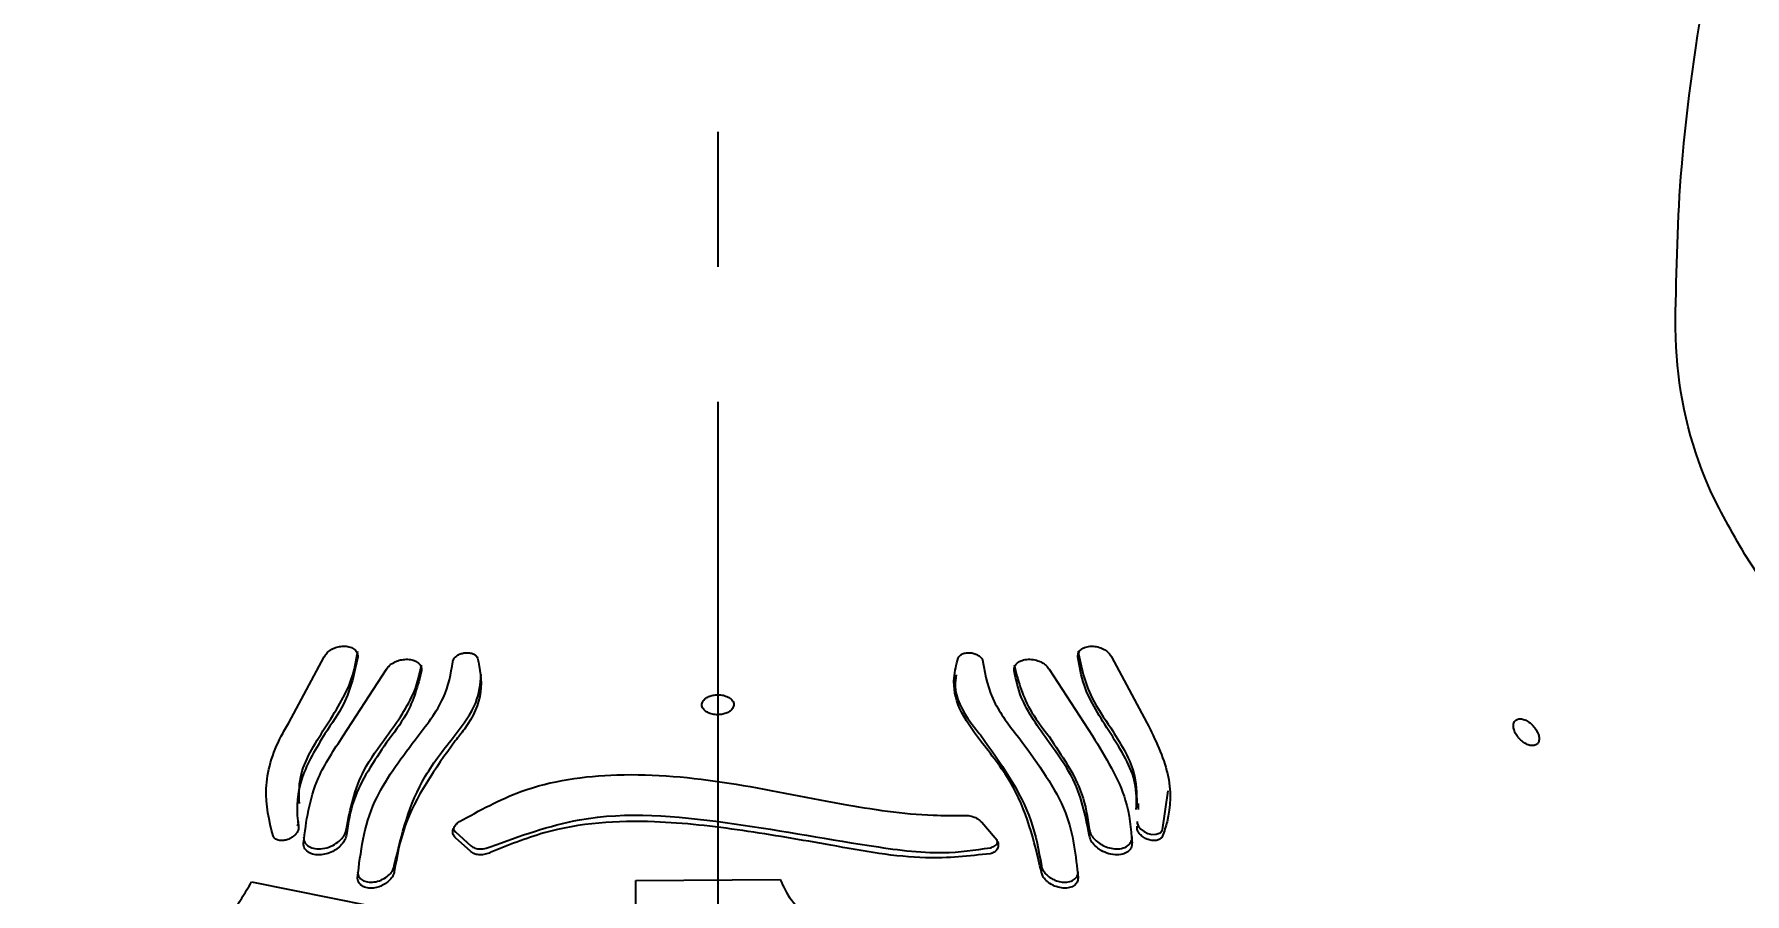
# Model space of a CAD drawing. Header units: millimetres. Extents: x 8 to 832, y 8 to 586.
# Drawn here: x 507.42 to 539.58, y 337.25 to 353.42 of the extents above; entities that cross this region are included whole.
import ezdxf

# ---------------------------------------------------------------- set-up
doc = ezdxf.new("R2010")
doc.units = ezdxf.units.MM
doc.linetypes.add('CENTERX2', pattern=[20.32, 12.7, -2.54, 2.54, -2.54])
doc.layers.add('CENTERLINE', color=4, linetype='CENTERX2')
doc.layers.add('DIMENSIONS', color=2, linetype='Continuous')
doc.layers.add('OUTLINE', color=7, linetype='Continuous', lineweight=25)
doc.styles.add('SLDTEXTSTYLE0', font='TXT', dxfattribs={"width": 0.75})
doc.dimstyles.new('SLDDIMSTYLE0', dxfattribs={"dimtxt": 3.5, "dimasz": 2, "dimexe": 0, "dimexo": 0.0625, "dimgap": 0.875, "dimtad": 1, "dimrnd": 1e-09, "dimzin": 12, "dimdsep": 46, "dimtxsty": 'SLDTEXTSTYLE0', "dimsah": 1, "dimcen": 0.09, "dimadec": 0, "dimazin": 3, "dimtfac": 1, "dimtofl": 0, "dimtmove": 0, "dimatfit": 3, "dimfxl": 0, "dimfrac": 2, "dimtolj": 1, "dimtzin": 12, "dimarcsym": 0})

# ---------------------------------------------------------------- blocks, each defined once
blk = doc.blocks.new('_D_10')
at = {"layer": 'DIMENSIONS'}
for p, q in [((719.015, 408.812), (762.866, 408.812)), ((760.866, 408.812), (760.866, 323.112)), ((727.292, 323.112), (762.866, 323.112))]:
    blk.add_line(p, q, dxfattribs=at)
for points in [[(760.866, 408.812), (760.366, 406.812), (761.366, 406.812)], [(760.866, 323.112), (761.366, 325.112), (760.366, 325.112)]]:
    blk.add_solid(points, dxfattribs=at)
at = {"layer": 'DIMENSIONS', "char_height": 3.5, "attachment_point": 1, "rotation": 90, "style": 'SLDTEXTSTYLE0'}
for s, insert in [('85,7', (756.355, 367.689)), ('Invert', (756.355, 353.894))]:
    blk.add_mtext(s, dxfattribs=dict(at, insert=insert))

msp = doc.modelspace()

# ---------------------------------------------------------------- linework, layer by layer
at = {"layer": 'CENTERLINE'}
msp.add_line((520.272, 468.427), (520.272, 113.667), dxfattribs=at)
at = {"layer": 'OUTLINE'}
for p, q in [((512.206, 340.473), (512.873, 341.711)), ((513.23, 340.226), (514.047, 341.478)), ((526.498, 341.478), (527.314, 340.226)), ((527.671, 341.711), (528.338, 340.473)), ((512.365, 338.952), (512.365, 338.837)), ((528.179, 338.839), (528.179, 338.95)), ((528.632, 338.456), (528.739, 339.191)), ((525.232, 338.599), (525.485, 338.309)), ((528.152, 338.616), (528.152, 338.562)), ((513.29, 338.477), (513.29, 338.364)), ((515.342, 338.418), (515.631, 338.157)), ((515.631, 338.047), (515.342, 338.307)), ((527.254, 338.477), (527.254, 338.364)), ((511.509, 337.477), (513.742, 337.025)), ((518.733, 337.502), (521.446, 337.523))]:
    msp.add_line(p, q, dxfattribs=at)
at = {"layer": 'OUTLINE', "flags": 128}
for points in [[(554.317, 321.095), (540.981, 341.491), (539.576, 343.639)], [(528.154, 338.616), (528.156, 338.582), (528.182, 338.523), (528.226, 338.469), (528.284, 338.425), (528.354, 338.391), (528.433, 338.372), (528.514, 338.373), (528.585, 338.4), (528.627, 338.445), (528.632, 338.456), (528.632, 338.456)]]:
    msp.add_lwpolyline(points, dxfattribs=at)
at = {"layer": 'OUTLINE'}
for points, knots in [([(538.272, 348.017), (538.292, 348.988), (538.336, 351.165), (538.675, 353.317), (538.862, 354.509)], [0, 0, 0, 0, 0.445876, 1, 1, 1, 1]), ([(539.576, 343.639), (539.334, 344.058), (538.643, 345.253), (538.296, 346.801), (538.275, 347.856), (538.272, 348.017)], [0, 0, 0, 0, 0.3138184, 0.8955079, 1, 1, 1, 1]), ([(512.873, 341.711), (512.888, 341.735), (512.916, 341.783), (512.993, 341.845), (513.087, 341.889), (513.189, 341.913), (513.294, 341.913), (513.39, 341.888), (513.465, 341.838), (513.504, 341.774), (513.504, 341.728), (513.504, 341.71)], [0, 0, 0, 0, 0.105839, 0.211765, 0.316173, 0.422611, 0.534761, 0.654818, 0.782711, 0.915065, 1, 1, 1, 1]), ([(512.887, 340.376), (513.083, 340.682), (513.4, 341.176), (513.475, 341.642), (513.504, 341.82)], [0, 0, 0, 0, 0.619365, 1, 1, 1, 1]), ([(527.041, 341.71), (527.042, 341.737), (527.045, 341.79), (527.099, 341.855), (527.184, 341.9), (527.295, 341.917), (527.414, 341.903), (527.523, 341.862), (527.608, 341.802), (527.653, 341.748), (527.668, 341.717), (527.671, 341.711)], [0, 0, 0, 0, 0.1256493, 0.2510579, 0.3824047, 0.5143065, 0.6400555, 0.7565155, 0.8650475, 0.9697311, 1, 1, 1, 1]), ([(527.041, 341.82), (527.1, 341.526), (527.196, 341.053), (527.531, 340.563), (527.658, 340.376)], [0, 0, 0, 0, 0.620378, 1, 1, 1, 1]), ([(513.504, 341.71), (513.444, 341.417), (513.349, 340.943), (513.014, 340.452), (512.887, 340.264)], [0, 0, 0, 0, 0.619586, 1, 1, 1, 1]), ([(514.047, 341.478), (514.063, 341.502), (514.096, 341.551), (514.182, 341.61), (514.283, 341.65), (514.391, 341.668), (514.498, 341.663), (514.595, 341.633), (514.669, 341.578), (514.705, 341.513), (514.703, 341.466), (514.702, 341.448)], [0, 0, 0, 0, 0.107624, 0.215388, 0.320504, 0.426202, 0.536826, 0.655495, 0.783145, 0.917127, 1, 1, 1, 1]), ([(514.047, 340.21), (514.249, 340.494), (514.576, 340.955), (514.667, 341.392), (514.702, 341.559)], [0, 0, 0, 0, 0.616952, 1, 1, 1, 1]), ([(514.584, 340.15), (514.788, 340.415), (515.175, 340.918), (515.253, 341.393), (515.29, 341.618)], [0, 0, 0, 0, 0.526251, 1, 1, 1, 1]), ([(515.29, 341.618), (515.294, 341.636), (515.302, 341.671), (515.347, 341.721), (515.41, 341.76), (515.482, 341.784), (515.556, 341.792), (515.628, 341.785), (515.692, 341.762), (515.736, 341.727), (515.749, 341.7), (515.755, 341.689)], [0, 0, 0, 0, 0.12139, 0.243131, 0.355662, 0.459974, 0.563627, 0.671985, 0.788316, 0.913626, 1, 1, 1, 1]), ([(515.755, 341.689), (515.799, 341.482), (515.887, 341.065), (515.644, 340.509), (515.395, 340.204), (515.336, 340.132)], [0, 0, 0, 0, 0.4310865, 0.8642319, 1, 1, 1, 1]), ([(525.209, 340.132), (525.062, 340.334), (524.768, 340.737), (524.676, 341.269), (524.757, 341.567), (524.79, 341.689)], [0, 0, 0, 0, 0.371121, 0.740743, 1, 1, 1, 1]), ([(524.79, 341.689), (524.8, 341.706), (524.819, 341.74), (524.883, 341.776), (524.962, 341.792), (525.047, 341.787), (525.123, 341.765), (525.185, 341.73), (525.23, 341.688), (525.25, 341.649), (525.254, 341.626), (525.255, 341.618)], [0, 0, 0, 0, 0.134317, 0.268751, 0.399044, 0.5199, 0.630682, 0.735016, 0.83866, 0.947677, 1, 1, 1, 1]), ([(525.255, 341.618), (525.301, 341.358), (525.387, 340.88), (525.782, 340.379), (525.961, 340.15)], [0, 0, 0, 0, 0.54513, 1, 1, 1, 1]), ([(525.843, 341.448), (525.843, 341.476), (525.843, 341.532), (525.899, 341.6), (525.988, 341.649), (526.105, 341.67), (526.229, 341.659), (526.342, 341.621), (526.431, 341.564), (526.478, 341.513), (526.495, 341.484), (526.498, 341.478)], [0, 0, 0, 0, 0.129558, 0.258899, 0.393417, 0.526086, 0.650115, 0.763932, 0.870754, 0.975634, 1, 1, 1, 1]), ([(525.843, 341.559), (525.911, 341.285), (526.022, 340.842), (526.366, 340.385), (526.498, 340.21)], [0, 0, 0, 0, 0.61801, 1, 1, 1, 1]), ([(527.658, 340.264), (527.462, 340.571), (527.145, 341.066), (527.07, 341.532), (527.041, 341.71)], [0, 0, 0, 0, 0.618562, 1, 1, 1, 1]), ([(514.702, 341.448), (514.634, 341.175), (514.523, 340.732), (514.179, 340.274), (514.047, 340.099)], [0, 0, 0, 0, 0.617186, 1, 1, 1, 1]), ([(515.336, 340.242), (515.488, 340.446), (515.779, 340.835), (515.808, 341.203), (515.822, 341.379)], [0, 0, 0, 0, 0.522298, 1, 1, 1, 1]), ([(524.751, 341.373), (524.741, 341.304), (524.698, 341.025), (524.903, 340.621), (525.149, 340.316), (525.209, 340.242)], [0, 0, 0, 0, 0.199389, 0.805945, 1, 1, 1, 1]), ([(526.498, 340.099), (526.296, 340.383), (525.969, 340.844), (525.878, 341.281), (525.843, 341.448)], [0, 0, 0, 0, 0.616115, 1, 1, 1, 1]), ([(520.272, 340.623), (520.304, 340.625), (520.366, 340.628), (520.45, 340.656), (520.518, 340.697), (520.564, 340.753), (520.579, 340.818), (520.555, 340.886), (520.492, 340.945), (520.401, 340.985), (520.3, 341.001), (520.203, 340.996), (520.116, 340.974), (520.044, 340.937), (519.991, 340.885), (519.967, 340.822), (519.979, 340.754), (520.032, 340.691), (520.116, 340.645), (520.203, 340.625), (520.255, 340.623), (520.272, 340.623)], [0, 0, 0, 0, 0.047198, 0.094324, 0.143362, 0.197023, 0.255699, 0.317744, 0.379416, 0.436646, 0.487883, 0.534898, 0.580942, 0.629012, 0.681237, 0.738518, 0.799883, 0.862126, 0.920974, 0.973878, 1, 1, 1, 1]), ([(535.365, 340.145), (535.391, 340.124), (535.443, 340.081), (535.526, 340.046), (535.602, 340.037), (535.663, 340.057), (535.703, 340.103), (535.715, 340.17), (535.701, 340.252), (535.66, 340.338), (535.598, 340.419), (535.521, 340.486), (535.439, 340.531), (535.36, 340.549), (535.293, 340.538), (535.246, 340.499), (535.224, 340.436), (535.229, 340.358), (535.262, 340.272), (535.311, 340.199), (535.35, 340.16), (535.365, 340.145)], [0, 0, 0, 0, 0.053682, 0.107367, 0.160969, 0.214504, 0.268054, 0.321694, 0.375441, 0.429252, 0.483059, 0.536811, 0.590497, 0.64413, 0.697731, 0.751328, 0.804948, 0.858616, 0.91235, 0.966144, 1, 1, 1, 1]), ([(511.912, 338.342), (511.841, 338.629), (511.697, 339.205), (511.923, 339.982), (512.158, 340.389), (512.206, 340.473)], [0, 0, 0, 0, 0.442189, 0.885316, 1, 1, 1, 1]), ([(512.887, 340.264), (512.72, 339.99), (512.388, 339.442), (512.342, 338.844), (512.386, 338.559), (512.391, 338.524)], [0, 0, 0, 0, 0.467928, 0.935689, 1, 1, 1, 1]), ([(512.407, 338.951), (512.401, 339.117), (512.386, 339.58), (512.691, 340.065), (512.887, 340.376)], [0, 0, 0, 0, 0.358358, 1, 1, 1, 1]), ([(512.485, 338.21), (512.537, 338.621), (512.622, 339.304), (513.057, 339.963), (513.23, 340.226)], [0, 0, 0, 0, 0.602005, 1, 1, 1, 1]), ([(513.29, 338.477), (513.364, 338.85), (513.483, 339.446), (513.893, 340.002), (514.047, 340.21)], [0, 0, 0, 0, 0.626288, 1, 1, 1, 1]), ([(514.191, 337.786), (514.327, 338.363), (514.531, 339.226), (515.135, 339.989), (515.336, 340.242)], [0, 0, 0, 0, 0.668169, 1, 1, 1, 1]), ([(525.209, 340.242), (525.586, 339.714), (526.15, 338.923), (526.303, 338.069), (526.354, 337.786)], [0, 0, 0, 0, 0.668196, 1, 1, 1, 1]), ([(526.498, 340.21), (526.741, 339.854), (527.13, 339.285), (527.221, 338.697), (527.254, 338.477)], [0, 0, 0, 0, 0.626258, 1, 1, 1, 1]), ([(527.314, 340.226), (527.563, 339.822), (527.976, 339.151), (528.036, 338.478), (528.06, 338.21)], [0, 0, 0, 0, 0.602027, 1, 1, 1, 1]), ([(527.658, 340.376), (527.833, 340.1), (528.138, 339.618), (528.144, 339.149), (528.147, 338.948)], [0, 0, 0, 0, 0.573526, 1, 1, 1, 1]), ([(528.138, 338.837), (528.143, 339.003), (528.159, 339.466), (527.854, 339.952), (527.658, 340.264)], [0, 0, 0, 0, 0.35751, 1, 1, 1, 1]), ([(528.338, 340.473), (528.494, 340.152), (528.806, 339.51), (528.784, 338.784), (528.663, 338.43), (528.632, 338.342)], [0, 0, 0, 0, 0.428675, 0.857129, 1, 1, 1, 1]), ([(514.047, 340.099), (513.804, 339.743), (513.415, 339.174), (513.324, 338.585), (513.29, 338.364)], [0, 0, 0, 0, 0.625957, 1, 1, 1, 1]), ([(513.5, 337.555), (513.558, 338.04), (513.667, 338.937), (514.295, 339.768), (514.584, 340.15)], [0, 0, 0, 0, 0.539181, 1, 1, 1, 1]), ([(515.336, 340.132), (514.959, 339.603), (514.395, 338.812), (514.242, 337.958), (514.191, 337.674)], [0, 0, 0, 0, 0.668165, 1, 1, 1, 1]), ([(526.354, 337.674), (526.217, 338.251), (526.013, 339.115), (525.409, 339.878), (525.209, 340.132)], [0, 0, 0, 0, 0.668135, 1, 1, 1, 1]), ([(525.961, 340.15), (526.293, 339.698), (526.909, 338.86), (527.002, 337.967), (527.045, 337.555)], [0, 0, 0, 0, 0.5394343, 1, 1, 1, 1]), ([(527.254, 338.364), (527.18, 338.738), (527.062, 339.334), (526.651, 339.891), (526.498, 340.099)], [0, 0, 0, 0, 0.625979, 1, 1, 1, 1]), ([(515.414, 338.612), (515.792, 338.821), (516.706, 339.326), (518.492, 339.572), (520.483, 339.378), (522.464, 338.952), (523.977, 338.721), (524.714, 338.729), (524.91, 338.73)], [0, 0, 0, 0, 0.131414, 0.317918, 0.535958, 0.75376, 0.93451, 1, 1, 1, 1]), ([(512.371, 338.538), (512.373, 338.541), (512.387, 338.563), (512.394, 338.59), (512.392, 338.612), (512.392, 338.616)], [0, 0, 0, 0, 0.1165228, 0.8214544, 1, 1, 1, 1]), ([(515.342, 338.307), (515.326, 338.327), (515.292, 338.366), (515.287, 338.443), (515.318, 338.521), (515.367, 338.578), (515.403, 338.604), (515.414, 338.612)], [0, 0, 0, 0, 0.2400087, 0.4806148, 0.7050539, 0.9110666, 1, 1, 1, 1]), ([(515.996, 338.139), (516.55, 338.341), (517.982, 338.861), (520.406, 338.639), (522.701, 338.213), (524.405, 337.974), (525.106, 338.077), (525.395, 338.12)], [0, 0, 0, 0, 0.179724, 0.46384, 0.744694, 0.894578, 1, 1, 1, 1]), ([(525.395, 338.009), (524.999, 337.965), (524.075, 337.861), (522.444, 338.163), (520.737, 338.458), (518.952, 338.669), (517.315, 338.567), (516.329, 338.165), (515.996, 338.029)], [0, 0, 0, 0, 0.141501, 0.329392, 0.501593, 0.67423, 0.889876, 1, 1, 1, 1]), ([(524.91, 338.73), (524.943, 338.729), (525.01, 338.727), (525.113, 338.691), (525.188, 338.645), (525.221, 338.61), (525.232, 338.599)], [0, 0, 0, 0, 0.290553, 0.581843, 0.854455, 1, 1, 1, 1]), ([(512.391, 338.524), (512.392, 338.506), (512.394, 338.47), (512.367, 338.409), (512.321, 338.354), (512.261, 338.308), (512.189, 338.273), (512.108, 338.254), (512.026, 338.255), (511.958, 338.28), (511.924, 338.315), (511.914, 338.338), (511.912, 338.342)], [0, 0, 0, 0, 0.098591, 0.197419, 0.291678, 0.385595, 0.4859, 0.597399, 0.721798, 0.855461, 0.975182, 1, 1, 1, 1]), ([(512.485, 338.324), (512.489, 338.291), (512.497, 338.225), (512.564, 338.152), (512.666, 338.104), (512.804, 338.093), (512.958, 338.126), (513.1, 338.197), (513.206, 338.289), (513.272, 338.387), (513.284, 338.447), (513.29, 338.477)], [0, 0, 0, 0, 0.1079811, 0.2156055, 0.3328995, 0.4600211, 0.5890547, 0.7092726, 0.815086, 0.9100352, 1, 1, 1, 1]), ([(513.29, 338.364), (513.284, 338.333), (513.271, 338.272), (513.206, 338.178), (513.115, 338.097), (513.003, 338.033), (512.876, 337.992), (512.742, 337.98), (512.616, 338.007), (512.521, 338.074), (512.486, 338.151), (512.485, 338.2), (512.485, 338.21)], [0, 0, 0, 0, 0.09387, 0.187881, 0.279533, 0.373744, 0.476171, 0.590195, 0.715246, 0.844951, 0.968599, 1, 1, 1, 1]), ([(515.304, 338.472), (515.305, 338.47), (515.309, 338.448), (515.326, 338.432), (515.342, 338.418)], [0, 0, 0, 0, 0.082056, 1, 1, 1, 1]), ([(525.485, 338.309), (525.501, 338.287), (525.534, 338.241), (525.548, 338.17), (525.534, 338.104), (525.488, 338.047), (525.434, 338.02), (525.4, 338.011), (525.395, 338.009)], [0, 0, 0, 0, 0.180066, 0.359879, 0.54654, 0.748703, 0.967204, 1, 1, 1, 1]), ([(527.254, 338.477), (527.261, 338.446), (527.273, 338.384), (527.338, 338.29), (527.43, 338.209), (527.542, 338.146), (527.669, 338.105), (527.803, 338.094), (527.929, 338.12), (528.023, 338.188), (528.058, 338.265), (528.06, 338.314), (528.06, 338.324)], [0, 0, 0, 0, 0.0940289, 0.1882002, 0.2799844, 0.3742468, 0.4766396, 0.5905249, 0.7153772, 0.844896, 0.9685162, 1, 1, 1, 1]), ([(528.06, 338.21), (528.056, 338.177), (528.048, 338.111), (527.981, 338.038), (527.879, 337.991), (527.741, 337.98), (527.587, 338.012), (527.445, 338.084), (527.338, 338.177), (527.272, 338.274), (527.26, 338.335), (527.254, 338.364)], [0, 0, 0, 0, 0.1078216, 0.2152846, 0.3324858, 0.459679, 0.5889385, 0.7094026, 0.8153416, 0.9102586, 1, 1, 1, 1]), ([(528.632, 338.342), (528.622, 338.324), (528.6, 338.288), (528.536, 338.259), (528.455, 338.251), (528.361, 338.27), (528.272, 338.314), (528.205, 338.372), (528.165, 338.433), (528.15, 338.485), (528.152, 338.513), (528.153, 338.524)], [0, 0, 0, 0, 0.12067, 0.240958, 0.371659, 0.506522, 0.633661, 0.74527, 0.843632, 0.936902, 1, 1, 1, 1]), ([(515.631, 338.157), (515.654, 338.141), (515.702, 338.108), (515.805, 338.093), (515.908, 338.104), (515.97, 338.129), (515.996, 338.139)], [0, 0, 0, 0, 0.2719877, 0.5440094, 0.8122474, 1, 1, 1, 1]), ([(515.996, 338.029), (515.963, 338.017), (515.898, 337.992), (515.798, 337.984), (515.701, 337.998), (515.655, 338.03), (515.631, 338.047)], [0, 0, 0, 0, 0.235591, 0.470593, 0.721581, 1, 1, 1, 1]), ([(525.395, 338.12), (525.424, 338.131), (525.482, 338.153), (525.527, 338.195), (525.531, 338.224), (525.531, 338.227)], [0, 0, 0, 0, 0.476724, 0.953874, 1, 1, 1, 1]), ([(513.5, 337.668), (513.504, 337.639), (513.511, 337.582), (513.57, 337.519), (513.659, 337.477), (513.777, 337.467), (513.908, 337.494), (514.029, 337.553), (514.12, 337.632), (514.175, 337.713), (514.186, 337.763), (514.191, 337.786)], [0, 0, 0, 0, 0.110017, 0.219704, 0.33827, 0.465378, 0.593559, 0.71335, 0.820093, 0.91703, 1, 1, 1, 1]), ([(514.191, 337.674), (514.185, 337.647), (514.172, 337.594), (514.113, 337.514), (514.032, 337.445), (513.933, 337.393), (513.823, 337.362), (513.707, 337.357), (513.602, 337.385), (513.525, 337.447), (513.501, 337.512), (513.5, 337.55), (513.5, 337.555)], [0, 0, 0, 0, 0.095792, 0.191705, 0.285658, 0.382475, 0.487315, 0.60299, 0.728447, 0.857411, 0.98031, 1, 1, 1, 1]), ([(526.354, 337.786), (526.36, 337.759), (526.373, 337.705), (526.432, 337.625), (526.513, 337.557), (526.612, 337.505), (526.723, 337.474), (526.838, 337.469), (526.943, 337.498), (527.019, 337.56), (527.044, 337.625), (527.045, 337.663), (527.045, 337.668)], [0, 0, 0, 0, 0.095931, 0.191984, 0.286053, 0.382929, 0.487748, 0.603316, 0.728602, 0.857412, 0.980276, 1, 1, 1, 1]), ([(527.045, 337.555), (527.041, 337.527), (527.034, 337.47), (526.975, 337.406), (526.886, 337.365), (526.768, 337.355), (526.637, 337.382), (526.516, 337.441), (526.425, 337.52), (526.37, 337.601), (526.359, 337.651), (526.354, 337.674)], [0, 0, 0, 0, 0.1099055, 0.2194792, 0.3380004, 0.4651971, 0.5935737, 0.713547, 0.8203654, 0.917248, 1, 1, 1, 1]), ([(511.146, 336.862), (511.175, 336.914), (511.233, 337.018), (511.352, 337.223), (511.447, 337.376), (511.509, 337.477)], [0, 0, 0, 0, 0.250958, 0.501919, 1, 1, 1, 1]), ([(518.733, 330.742), (518.733, 331.948), (518.733, 334.383), (518.733, 336.456), (518.733, 337.502)], [0, 0, 0, 0, 0.495229, 1, 1, 1, 1]), ([(521.446, 337.523), (521.504, 337.392), (521.62, 337.13), (522.001, 336.793), (522.421, 336.571), (522.7, 336.491), (522.804, 336.462)], [0, 0, 0, 0, 0.282665, 0.565842, 0.837373, 1, 1, 1, 1])]:
    msp.add_open_spline(points, degree=3, knots=knots, dxfattribs=at)

# ---------------------------------------------------------------- dimensions: what is measured, and where the dimension line sits
at = {"layer": 'DIMENSIONS'}
dim = msp.add_linear_dim(base=(760.866, 323.112), p1=(436.839, 408.812), p2=(436.839, 323.112), angle=90, text='Invert <> ', dimstyle='SLDDIMSTYLE0', dxfattribs=at)
dim.commit()
dim.dimension.update_dxf_attribs({"geometry": '_D_10', "text_midpoint": (760.866, 365.962), "dimtype": 160})

doc.saveas('drawing.dxf')
